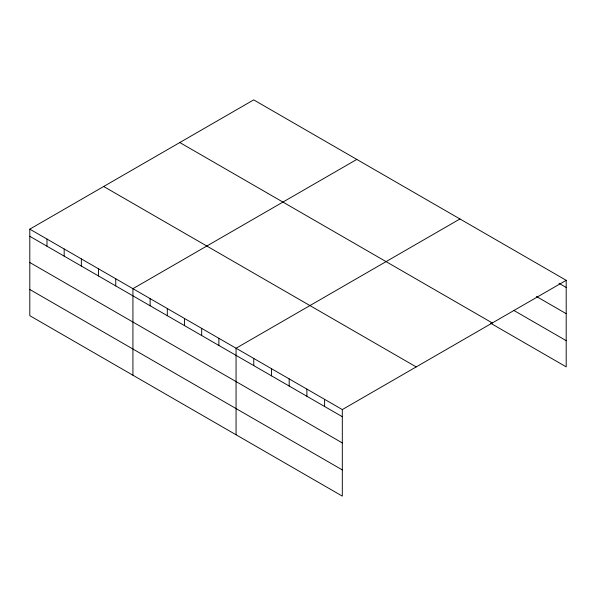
<?xml version="1.0" encoding="UTF-8"?>
<svg xmlns="http://www.w3.org/2000/svg" width="596" height="596" viewBox="0 0 596 596"><rect width="100%" height="100%" fill="white"/><g stroke="black" fill="none" stroke-linecap="round" stroke-linejoin="round"><path stroke-width="0.89" d="M342.313 442.925L342.313 409.571L29.8 229.147L29.8 315.686L342.313 496.118L342.313 442.925L29.8 262.501M490.53 323.174L566.2 366.853L566.2 280.314L253.687 99.882L29.8 229.147M356.818 159.423L132.93 288.688L132.93 375.227M459.948 218.963L236.061 348.228L236.061 434.767M342.313 409.571L566.2 280.314M558.959 283.286L566.2 287.466M536.415 296.473L566.2 313.667M513.879 310.449L566.2 340.659M179.806 142.541L492.318 322.965M103.682 186.488L416.194 366.92M29.8 236.299L342.313 416.723M29.8 289.492L342.313 469.916M324.604 399.35L324.604 406.502M306.895 389.121L306.895 396.28M289.187 378.9L289.187 386.052M271.478 368.678L271.478 375.83M253.769 358.449L253.769 365.609M218.874 338.305L218.874 345.457M201.679 328.381L201.679 335.533M184.492 318.458L184.492 325.61M167.305 308.534L167.305 315.686M150.118 298.611L150.118 305.763M115.743 278.764L115.743 285.916M98.556 268.841L98.556 275.993M81.361 258.917L81.361 266.069M64.174 248.994L64.174 256.146M46.987 239.07L46.987 246.222"/></g></svg>
